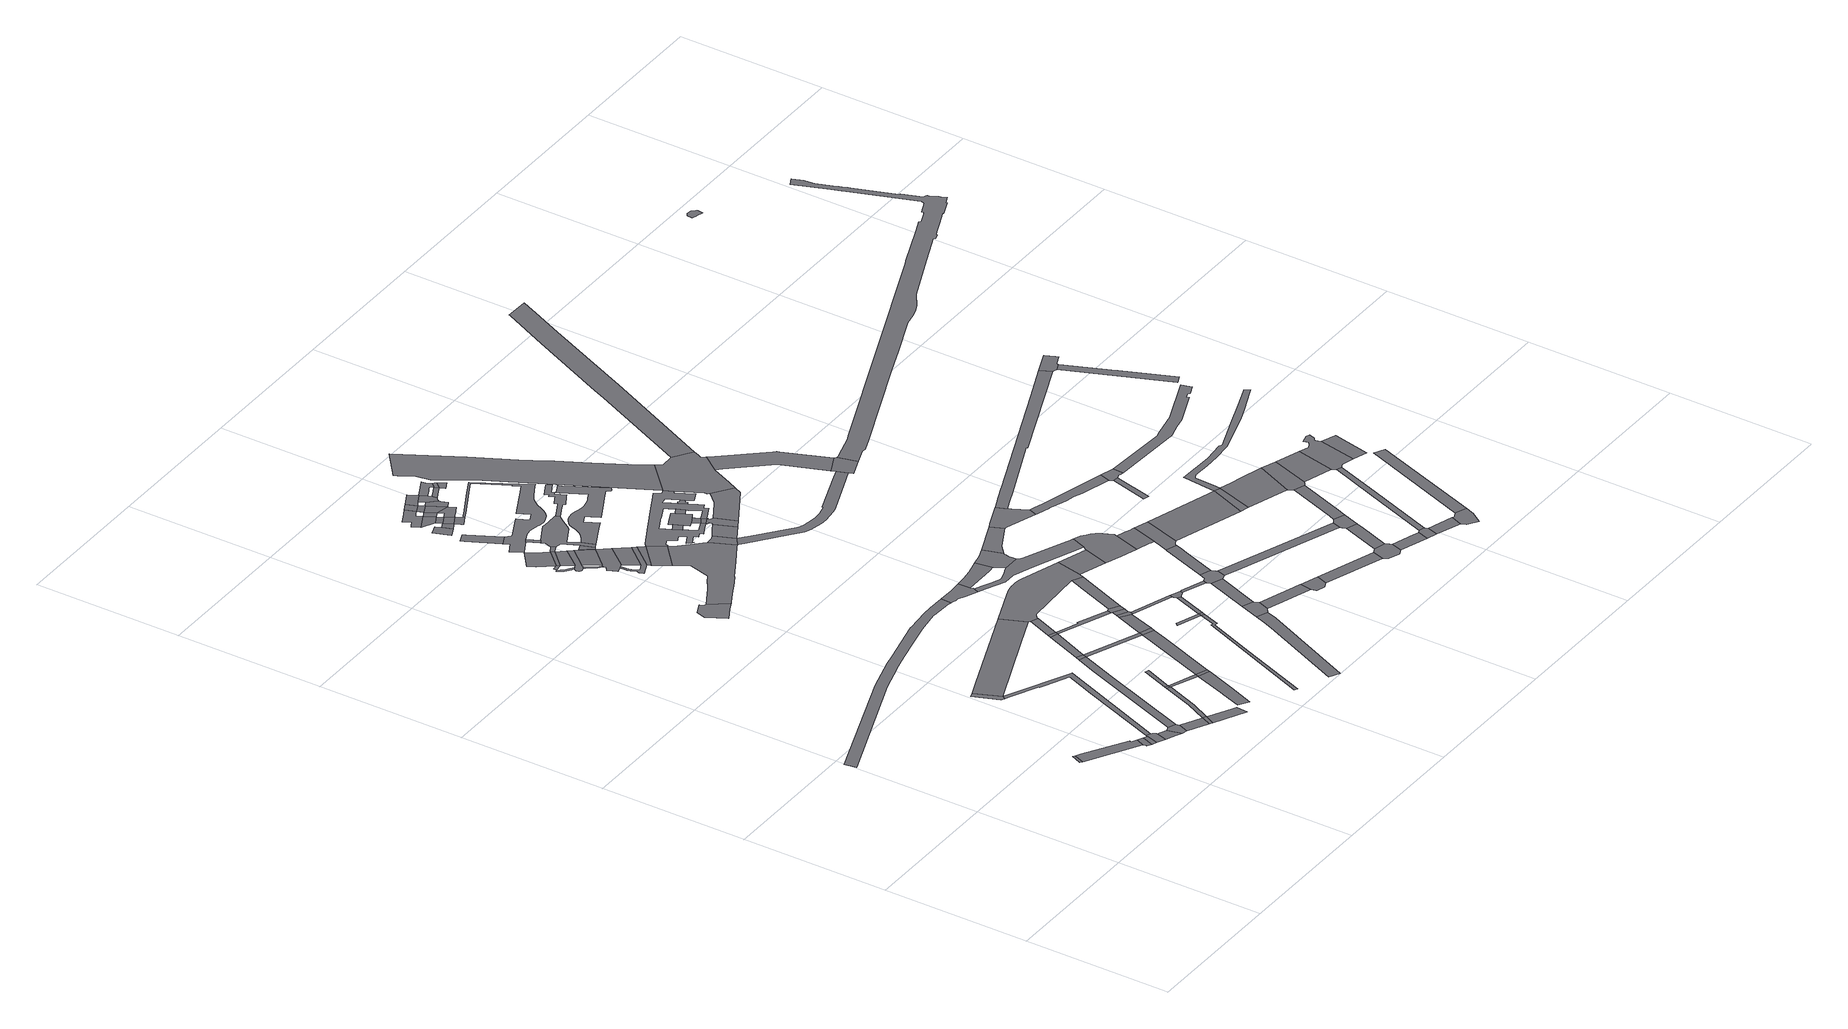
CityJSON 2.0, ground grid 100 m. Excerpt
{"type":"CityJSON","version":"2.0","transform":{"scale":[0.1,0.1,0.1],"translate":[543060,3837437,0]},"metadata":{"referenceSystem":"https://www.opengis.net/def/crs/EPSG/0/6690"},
"CityObjects":{
"road1":{"type":"Road","geometry":[{"type":"MultiSurface","lod":"1","boundaries":[[[0,1,2,3]]]}]},
"road2":{"type":"Road","attributes":{"RoadStructureAttribute.sectionType":"1"},"geometry":[{"type":"MultiSurface","lod":"1","boundaries":[[[4,5,6,7,3,2,8,9]]]}]},
"road3":{"type":"Road","geometry":[{"type":"MultiSurface","lod":"1","boundaries":[[[9,8,10,11,12,13,14]]]}]},
"road4":{"type":"Road","attributes":{"RoadStructureAttribute.sectionType":"1"},"geometry":[{"type":"MultiSurface","lod":"1","boundaries":[[[14,13,15,16,17]]]}]},
"road5":{"type":"Road","geometry":[{"type":"MultiSurface","lod":"1","boundaries":[[[18,19,17,16,20,21,22,23,24,25,26,27]]]}]},
"road6":{"type":"Road","attributes":{"RoadStructureAttribute.sectionType":"1"},"geometry":[{"type":"MultiSurface","lod":"1","boundaries":[[[23,22,28,29,30]]]}]},
"road7":{"type":"Road","geometry":[{"type":"MultiSurface","lod":"1","boundaries":[[[31,32,33,34,35,36,30,29,37]]]}]},
"road8":{"type":"Road","attributes":{"RoadStructureAttribute.sectionType":"1"},"geometry":[{"type":"MultiSurface","lod":"1","boundaries":[[[38,39,40,41,42,43,44,45,46,47,48,49,50,51,52,53,54,55,56,57,58,59,60,61,62,63,64]]]}]},
"road9":{"type":"Road","geometry":[{"type":"MultiSurface","lod":"1","boundaries":[[[65,66,67,68,69]]]}]},
"road10":{"type":"Road","attributes":{"RoadStructureAttribute.sectionType":"1"},"geometry":[{"type":"MultiSurface","lod":"1","boundaries":[[[70,31,37,71,72]]]}]},
"road11":{"type":"Road","attributes":{"RoadStructureAttribute.sectionType":"1"},"geometry":[{"type":"MultiSurface","lod":"1","boundaries":[[[73,74,75,76,69,68,77,78,79,80,81,82,83,84,18,27]]]}]},
"road12":{"type":"Road","geometry":[{"type":"MultiSurface","lod":"1","boundaries":[[[72,71,85,86]]]}]},
"road13":{"type":"Road","attributes":{"RoadStructureAttribute.sectionType":"1"},"geometry":[{"type":"MultiSurface","lod":"1","boundaries":[[[87,88,89,86,85,90,91]]]}]},
"road14":{"type":"Road","attributes":{"RoadStructureAttribute.sectionType":"1"},"geometry":[{"type":"MultiSurface","lod":"1","boundaries":[[[92,93,72,86,94,95]]]}]},
"road15":{"type":"Road","attributes":{"RoadStructureAttribute.sectionType":"1"},"geometry":[{"type":"MultiSurface","lod":"1","boundaries":[[[96,97,34,33,98,99,100,101]]]}]},
"road16":{"type":"Road","geometry":[{"type":"MultiSurface","lod":"1","boundaries":[[[102,92,95,103]]]}]},
"road17":{"type":"Road","attributes":{"RoadStructureAttribute.sectionType":"1"},"geometry":[{"type":"MultiSurface","lod":"1","boundaries":[[[104,105,106,65,69,107,108,109]]]}]},
"road18":{"type":"Road","geometry":[{"type":"MultiSurface","lod":"1","boundaries":[[[110,111,112,113,114,115,116,117,118]]]}]},
"road19":{"type":"Road","geometry":[{"type":"MultiSurface","lod":"1","boundaries":[[[119,120,121,102,103]]]}]},
"road20":{"type":"Road","attributes":{"RoadStructureAttribute.sectionType":"1"},"geometry":[{"type":"MultiSurface","lod":"1","boundaries":[[[122,123,124,125,126,127,128]]]}]},
"road21":{"type":"Road","attributes":{"RoadStructureAttribute.sectionType":"1"},"geometry":[{"type":"MultiSurface","lod":"1","boundaries":[[[103,95,122,129]]]}]},
"road22":{"type":"Road","geometry":[{"type":"MultiSurface","lod":"1","boundaries":[[[130,96,101,131]]]}]},
"road23":{"type":"Road","geometry":[{"type":"MultiSurface","lod":"1","boundaries":[[[129,122,128,132]]]}]},
"road24":{"type":"Road","geometry":[{"type":"MultiSurface","lod":"1","boundaries":[[[133,134,135,136,137,138,139,140,141,142,143,144,145,146]]]}]},
"road25":{"type":"Road","geometry":[{"type":"MultiSurface","lod":"1","boundaries":[[[147,148,138,149]]]}]},
"road26":{"type":"Road","attributes":{"RoadStructureAttribute.sectionType":"1"},"geometry":[{"type":"MultiSurface","lod":"1","boundaries":[[[150,130,131,151]]]}]},
"road27":{"type":"Road","attributes":{"RoadStructureAttribute.sectionType":"1"},"geometry":[{"type":"MultiSurface","lod":"1","boundaries":[[[152,153,154,155,147,156]]]}]},
"road28":{"type":"Road","geometry":[{"type":"MultiSurface","lod":"1","boundaries":[[[157,158,159,160,161,162,163,164,165,166]]]}]},
"road29":{"type":"Road","geometry":[{"type":"MultiSurface","lod":"1","boundaries":[[[156,147,149,167]]]}]},
"road30":{"type":"Road","attributes":{"RoadStructureAttribute.sectionType":"1"},"geometry":[{"type":"MultiSurface","lod":"1","boundaries":[[[167,149,168,169]]]}]},
"road31":{"type":"Road","geometry":[{"type":"MultiSurface","lod":"1","boundaries":[[[170,169,168,146,145,171,172,173,174,175,176,177,178,179,180,181,182,183,161,160,184,185,186,187]]]}]},
"road32":{"type":"Road","attributes":{"RoadStructureAttribute.sectionType":"1"},"geometry":[{"type":"MultiSurface","lod":"1","boundaries":[[[131,101,188,189]]]}]},
"road33":{"type":"Road","geometry":[{"type":"MultiSurface","lod":"1","boundaries":[[[190,150,151,191]]]}]},
"road34":{"type":"Road","attributes":{"RoadStructureAttribute.sectionType":"1"},"geometry":[{"type":"MultiSurface","lod":"1","boundaries":[[[187,186,192,193,194]]]}]},
"road35":{"type":"Road","attributes":{"RoadStructureAttribute.sectionType":"1"},"geometry":[{"type":"MultiSurface","lod":"1","boundaries":[[[188,195,196,197,129,132,198,199]]]}]},
"road36":{"type":"Road","geometry":[{"type":"MultiSurface","lod":"1","boundaries":[[[200,201,202,203,204,205]]]}]},
"road37":{"type":"Road","geometry":[{"type":"MultiSurface","lod":"1","boundaries":[[[194,193,166,165,206,207,208,209,210,211,212]]]}]},
"road38":{"type":"Road","geometry":[{"type":"MultiSurface","lod":"1","boundaries":[[[213,214,215,216]]]}]},
"road39":{"type":"Road","geometry":[{"type":"MultiSurface","lod":"1","boundaries":[[[217,218,219,220,221,222]]]}]},
"road40":{"type":"Road","geometry":[{"type":"MultiSurface","lod":"1","boundaries":[[[223,190,191,224]]]}]},
"road41":{"type":"Road","attributes":{"RoadStructureAttribute.sectionType":"1"},"geometry":[{"type":"MultiSurface","lod":"1","boundaries":[[[225,226,227,228,229,230,231,210,209,232,233,234,235,236,237,238,239]]]}]},
"road42":{"type":"Road","geometry":[{"type":"MultiSurface","lod":"1","boundaries":[[[240,241,242,243]]]}]},
"road43":{"type":"Road","attributes":{"RoadStructureAttribute.sectionType":"1"},"geometry":[{"type":"MultiSurface","lod":"1","boundaries":[[[212,211,244,226,225]]]}]},
"road44":{"type":"Road","attributes":{"RoadStructureAttribute.sectionType":"1"},"geometry":[{"type":"MultiSurface","lod":"1","boundaries":[[[245,246,247,248,249,250,251,252,253,118,117,254,255,256,257,258,259,260,261,262,263]]]}]},
"road45":{"type":"Road","attributes":{"RoadStructureAttribute.sectionType":"1"},"geometry":[{"type":"MultiSurface","lod":"1","boundaries":[[[264,265,266,222,221,267,268,269]]]}]},
"road46":{"type":"Road","attributes":{"RoadStructureAttribute.sectionType":"1"},"geometry":[{"type":"MultiSurface","lod":"1","boundaries":[[[270,271,272,273]]]}]},
"road47":{"type":"Road","geometry":[{"type":"MultiSurface","lod":"1","boundaries":[[[274,275,276,277]]]}]},
"road48":{"type":"Road","geometry":[{"type":"MultiSurface","lod":"1","boundaries":[[[278,279,280,281,282,283,284,274,277,285,286,287,288,289]]]}]},
"road49":{"type":"Road","geometry":[{"type":"MultiSurface","lod":"1","boundaries":[[[290,239,238,291,292]]]}]},
"road50":{"type":"Road","attributes":{"RoadStructureAttribute.sectionType":"1"},"geometry":[{"type":"MultiSurface","lod":"1","boundaries":[[[293,294,295,296,297,298,299,300,301]]]}]},
"road51":{"type":"Road","geometry":[{"type":"MultiSurface","lod":"1","boundaries":[[[302,276,275,303,264,304]]]}]},
"road52":{"type":"Road","geometry":[{"type":"MultiSurface","lod":"1","boundaries":[[[305,306,292,291,247,246]]]}]},
"road53":{"type":"Road","geometry":[{"type":"MultiSurface","lod":"1","boundaries":[[[304,264,269,307]]]}]},
"road54":{"type":"Road","attributes":{"RoadStructureAttribute.sectionType":"1"},"geometry":[{"type":"MultiSurface","lod":"1","boundaries":[[[308,309,310,311,191,151,312,313]]]}]},
"road55":{"type":"Road","geometry":[{"type":"MultiSurface","lod":"1","boundaries":[[[307,269,314,315,316,317,318]]]}]},
"road56":{"type":"Road","geometry":[{"type":"MultiSurface","lod":"1","boundaries":[[[189,188,199,319]]]}]},
"road57":{"type":"Road","geometry":[{"type":"MultiSurface","lod":"1","boundaries":[[[320,321,322,277,276,323,324,325]]]}]},
"road58":{"type":"Road","attributes":{"RoadStructureAttribute.sectionType":"1"},"geometry":[{"type":"MultiSurface","lod":"1","boundaries":[[[326,327,328,329,243,242,330,213,216,331,270,273,332,333,334,335,336,337,338,339,340]]]}]},
"road59":{"type":"Road","geometry":[{"type":"MultiSurface","lod":"1","boundaries":[[[341,278,289,342]]]}]},
"road60":{"type":"Road","geometry":[{"type":"MultiSurface","lod":"1","boundaries":[[[343,344,342,289,345,320,346]]]}]},
"road61":{"type":"Road","attributes":{"RoadStructureAttribute.sectionType":"1"},"geometry":[{"type":"MultiSurface","lod":"1","boundaries":[[[325,347,348,349,350,304,307,351,352,353,354]]]}]},
"road62":{"type":"Road","attributes":{"RoadStructureAttribute.sectionType":"1"},"geometry":[{"type":"MultiSurface","lod":"1","boundaries":[[[355,189,319,356]]]}]},
"road63":{"type":"Road","geometry":[{"type":"MultiSurface","lod":"1","boundaries":[[[357,358,359,64,63,360,361,362,363,364,365,366,367,368,369,370]]]}]},
"road64":{"type":"Road","geometry":[{"type":"MultiSurface","lod":"1","boundaries":[[[346,320,325,354]]]}]},
"road65":{"type":"Road","attributes":{"RoadStructureAttribute.sectionType":"1"},"geometry":[{"type":"MultiSurface","lod":"1","boundaries":[[[371,372,373,374,375,376,377]]]}]},
"road66":{"type":"Road","attributes":{"RoadStructureAttribute.sectionType":"1"},"geometry":[{"type":"MultiSurface","lod":"1","boundaries":[[[378,346,354,379,380,381]]]}]},
"road67":{"type":"Road","geometry":[{"type":"MultiSurface","lod":"1","boundaries":[[[382,383,341,342,384,385,386,387]]]}]},
"road68":{"type":"Road","geometry":[{"type":"MultiSurface","lod":"1","boundaries":[[[388,355,356,389,390,391,392]]]}]},
"road69":{"type":"Road","geometry":[{"type":"MultiSurface","lod":"1","boundaries":[[[387,386,393,378,381,394,395,396,397,398]]]}]},
"road70":{"type":"Road","attributes":{"RoadStructureAttribute.sectionType":"1"},"geometry":[{"type":"MultiSurface","lod":"1","boundaries":[[[399,400,388,392,401]]]}]},
"road71":{"type":"Road","attributes":{"RoadStructureAttribute.sectionType":"1"},"geometry":[{"type":"MultiSurface","lod":"1","boundaries":[[[402,403,404,405,406,407,408,409,410,411,412,413,414,415,416,417,418,419,420,421,422,423,424,425,426,427,428,429,318,317,430,431,432,433,434,435,436,437,438,439,440,441,442,443,444,445,446,447,448,449,450,205,204,451,452,453,241,240]]]}]},
"road72":{"type":"Road","geometry":[{"type":"MultiSurface","lod":"1","boundaries":[[[454,455,456,313,312,457,399,401,458]]]}]},
"road73":{"type":"Road","geometry":[{"type":"MultiSurface","lod":"1","boundaries":[[[459,460,461,462,293,463]]]}]},
"road74":{"type":"Road","geometry":[{"type":"MultiSurface","lod":"1","boundaries":[[[464,465,466,467,468,469,470,471,472,104,109,223,224,473,474,475,476,477,478,479]]]}]},
"road75":{"type":"Road","geometry":[{"type":"MultiSurface","lod":"1","boundaries":[[[480,481,263,262,482]]]}]},
"road76":{"type":"Road","attributes":{"RoadStructureAttribute.sectionType":"1"},"geometry":[{"type":"MultiSurface","lod":"1","boundaries":[[[483,484,485,397,396,486,487]]]}]},
"road77":{"type":"Road","geometry":[{"type":"MultiSurface","lod":"1","boundaries":[[[488,489,490,491,492,493,387,398,494,495,496,497,498,499,500,501]]]}]},
"road78":{"type":"Road","geometry":[{"type":"MultiSurface","lod":"1","boundaries":[[[463,293,301,502]]]}]},
"road79":{"type":"Road","attributes":{"RoadStructureAttribute.sectionType":"1"},"geometry":[{"type":"MultiSurface","lod":"1","boundaries":[[[390,389,503,504]]]}]},
"road80":{"type":"Road","geometry":[{"type":"MultiSurface","lod":"1","boundaries":[[[505,506,507,508,509,510]]]}]},
"road81":{"type":"Road","attributes":{"RoadStructureAttribute.sectionType":"1"},"geometry":[{"type":"MultiSurface","lod":"1","boundaries":[[[511,512,513,357,370,514,515]]]}]},
"road82":{"type":"Road","attributes":{"RoadStructureAttribute.sectionType":"1"},"geometry":[{"type":"MultiSurface","lod":"1","boundaries":[[[516,517,518,519,520,521,522,523,524,525,526,527,528,529,530,531,532,533,534,535,536,537,538,539,540,541,542,543,544,545,546,547,548,549,550,551,552,553,554,555,556,557,558,559,560,333,332]]]}]},
"road83":{"type":"Road","attributes":{"RoadStructureAttribute.sectionType":"1"},"geometry":[{"type":"MultiSurface","lod":"1","boundaries":[[[475,561,454,458,562,476]]]}]},
"road84":{"type":"Road","geometry":[{"type":"MultiSurface","lod":"1","boundaries":[[[563,564,501,500,565,566,483,487,567]]]}]},
"road85":{"type":"Road","attributes":{"RoadStructureAttribute.sectionType":"1"},"geometry":[{"type":"MultiSurface","lod":"1","boundaries":[[[568,569,570,480,482,571]]]}]},
"road86":{"type":"Road","attributes":{"RoadStructureAttribute.sectionType":"1"},"geometry":[{"type":"MultiSurface","lod":"1","boundaries":[[[572,573,567,487]]]}]},
"road87":{"type":"Road","attributes":{"RoadStructureAttribute.sectionType":"1"},"geometry":[{"type":"MultiSurface","lod":"1","boundaries":[[[574,463,502,575]]]}]},
"road88":{"type":"Road","geometry":[{"type":"MultiSurface","lod":"1","boundaries":[[[576,577,578,579,580,581,582,583,305,246,584,585,586,587,588,589,590,591,592,593,594,595,596,597,598,599,600,601,602,603,604,605,606,607,508,507,608,609,610,611,612,613,614,615,616,617,618,619,620,621,622,623,624,625,626,627,628,629,630,631,632,633,634,635,636,637,638,639,640,641,642,643]]]}]},
"road89":{"type":"Road","geometry":[{"type":"MultiSurface","lod":"1","boundaries":[[[644,645,646,647,648,649,650,651,652,653,654,655,656,657,658,659,660,661,662,663,664,340,339]]]}]},
"road90":{"type":"Road","geometry":[{"type":"MultiSurface","lod":"1","boundaries":[[[665,666,667,668,505,510,669,670,671,672,673,674,675,676]]]}]},
"road91":{"type":"Road","geometry":[{"type":"MultiSurface","lod":"1","boundaries":[[[677,672,671,678,603,620]]]}]},
"road92":{"type":"Road","geometry":[{"type":"MultiSurface","lod":"1","boundaries":[[[620,603,602,621]]]}]},
"road93":{"type":"Road","geometry":[{"type":"MultiSurface","lod":"1","boundaries":[[[679,680,681,682,683,684,685,621,602,686,687,688,689,690,691,569,568,571,692,693]]]}]},
"road94":{"type":"Road","geometry":[{"type":"MultiSurface","lod":"1","boundaries":[[[694,371,377,695,696,697]]]}]},
"road95":{"type":"Road","geometry":[{"type":"MultiSurface","lod":"1","boundaries":[[[504,503,698,699,574,575,700,701,702,703]]]}]},
"road96":{"type":"Road","geometry":[{"type":"MultiSurface","lod":"1","boundaries":[[[614,676,675,615]]]}]},
"road97":{"type":"Road","attributes":{"RoadStructureAttribute.sectionType":"1"},"geometry":[{"type":"MultiSurface","lod":"1","boundaries":[[[704,705,706,707,708,709,710,711,712,713,368,367,714,715,716,717,718,719,720,721,722,723,724,725,726,727,728,729]]]}]},
"road98":{"type":"Road","geometry":[{"type":"MultiSurface","lod":"1","boundaries":[[[730,731,511,515,732,733,729,728,734,735,736,737,738,739]]]}]},
"road99":{"type":"Road","attributes":{"RoadStructureAttribute.sectionType":"1"},"geometry":[{"type":"MultiSurface","lod":"1","boundaries":[[[740,741,703,702,742,743]]]}]},
"road100":{"type":"Road","attributes":{"RoadStructureAttribute.sectionType":"1"},"geometry":[{"type":"MultiSurface","lod":"1","boundaries":[[[744,694,697,745]]]}]},
"road101":{"type":"Road","geometry":[{"type":"MultiSurface","lod":"1","boundaries":[[[746,747,628,627,748,749,637,636]]]}]},
"road102":{"type":"Road","attributes":{"RoadStructureAttribute.sectionType":"1"},"geometry":[{"type":"MultiSurface","lod":"1","boundaries":[[[750,751,752,753,696,695,754,755,756,757,758,759]]]}]},
"road103":{"type":"Road","attributes":{"RoadStructureAttribute.sectionType":"1"},"geometry":[{"type":"MultiSurface","lod":"1","boundaries":[[[479,478,760,761]]]}]},
"road104":{"type":"Road","attributes":{"RoadStructureAttribute.sectionType":"1"},"geometry":[{"type":"MultiSurface","lod":"1","boundaries":[[[762,763,764,693,692,765,766]]]}]},
"road105":{"type":"Road","attributes":{"RoadStructureAttribute.sectionType":"1"},"geometry":[{"type":"MultiSurface","lod":"1","boundaries":[[[767,768,769,770,771,772,773,774,775,776,777,778,779,780,781,782,643,783]]]}]},
"road106":{"type":"Road","attributes":{"RoadStructureAttribute.sectionType":"1"},"geometry":[{"type":"MultiSurface","lod":"1","boundaries":[[[784,785,786,787,788,789,790,791,792,793,794,795,482,262,796,797,798,799,800,801,802,803,804,805,806,807,808,809,810,811,812]]]}]},
"road107":{"type":"Road","geometry":[{"type":"MultiSurface","lod":"1","boundaries":[[[813,814,815,816,743,742,817,744,745,818,819,820,821,822,823,824,825]]]}]},
"road108":{"type":"Road","attributes":{"RoadStructureAttribute.sectionType":"1"},"geometry":[{"type":"MultiSurface","lod":"1","boundaries":[[[826,730,739,827,828]]]}]},
"road109":{"type":"Road","geometry":[{"type":"MultiSurface","lod":"1","boundaries":[[[759,758,829,830,831,832,833,834]]]}]},
"road110":{"type":"Road","geometry":[{"type":"MultiSurface","lod":"1","boundaries":[[[835,836,837,838,839,840,841,842,722,721,761,760,843,844,845]]]}]},
"road111":{"type":"Road","attributes":{"RoadStructureAttribute.sectionType":"1"},"geometry":[{"type":"MultiSurface","lod":"1","boundaries":[[[846,847,813,825,848,849,850]]]}]},
"road112":{"type":"Road","geometry":[{"type":"MultiSurface","lod":"1","boundaries":[[[851,783,643,642,852,853,762,766,854,855,856,857,858,859,860,861]]]}]},
"road113":{"type":"Road","attributes":{"RoadStructureAttribute.sectionType":"1"},"geometry":[{"type":"MultiSurface","lod":"1","boundaries":[[[862,863,864,845,844,865,866,867,868,869]]]}]},
"road114":{"type":"Road","geometry":[{"type":"MultiSurface","lod":"1","boundaries":[[[870,871,826,828,872,873,874,875,876]]]}]},
"road115":{"type":"Road","attributes":{"RoadStructureAttribute.sectionType":"1"},"geometry":[{"type":"MultiSurface","lod":"1","boundaries":[[[834,833,877,878]]]}]},
"road116":{"type":"Road","geometry":[{"type":"MultiSurface","lod":"1","boundaries":[[[869,868,879,880,881,846,850,882,883,884,885]]]}]},
"road117":{"type":"Road","attributes":{"RoadStructureAttribute.sectionType":"1"},"geometry":[{"type":"MultiSurface","lod":"1","boundaries":[[[886,821,820,887,888,889]]]}]},
"road118":{"type":"Road","attributes":{"RoadStructureAttribute.sectionType":"1"},"geometry":[{"type":"MultiSurface","lod":"1","boundaries":[[[890,891,892,893,857,856,894,895,896,897]]]}]},
"road119":{"type":"Road","geometry":[{"type":"MultiSurface","lod":"1","boundaries":[[[898,899,900,897,896,812,811,901,902,903]]]}]},
"road120":{"type":"Road","geometry":[{"type":"MultiSurface","lod":"1","boundaries":[[[904,878,877,905,906,907,908,909,910,911]]]}]},
"road121":{"type":"Road","attributes":{"RoadStructureAttribute.sectionType":"1"},"geometry":[{"type":"MultiSurface","lod":"1","boundaries":[[[912,913,914,885,884,915,916]]]}]},
"road122":{"type":"Road","attributes":{"RoadStructureAttribute.sectionType":"1"},"geometry":[{"type":"MultiSurface","lod":"1","boundaries":[[[917,918,919,920,874,873,921,922,923,924,925,926,927,928,929,930]]]}]},
"road123":{"type":"Road","attributes":{"RoadStructureAttribute.sectionType":"1"},"geometry":[{"type":"MultiSurface","lod":"1","boundaries":[[[931,932,904,911,933,934]]]}]},
"road124":{"type":"Road","attributes":{"RoadStructureAttribute.sectionType":"1"},"geometry":[{"type":"MultiSurface","lod":"1","boundaries":[[[935,936,909,908,937,938]]]}]},
"road125":{"type":"Road","attributes":{"RoadStructureAttribute.sectionType":"1"},"geometry":[{"type":"MultiSurface","lod":"1","boundaries":[[[939,940,941,942]]]}]},
"road126":{"type":"Road","geometry":[{"type":"MultiSurface","lod":"1","boundaries":[[[943,944,889,888,945,931,934,946]]]}]},
"road127":{"type":"Road","geometry":[{"type":"MultiSurface","lod":"1","boundaries":[[[947,938,937,948,949,950]]]}]},
"road128":{"type":"Road","geometry":[{"type":"MultiSurface","lod":"1","boundaries":[[[951,952,916,915]]]}]},
"road129":{"type":"Road","geometry":[{"type":"MultiSurface","lod":"1","boundaries":[[[930,929,939,942,953,954,955,956]]]}]},
"road130":{"type":"Road","attributes":{"RoadStructureAttribute.sectionType":"1"},"geometry":[{"type":"MultiSurface","lod":"1","boundaries":[[[949,948,957,958,959]]]}]},
"road131":{"type":"Road","attributes":{"RoadStructureAttribute.sectionType":"1"},"geometry":[{"type":"MultiSurface","lod":"1","boundaries":[[[960,961,943,946,962,963]]]}]},
"road132":{"type":"Road","attributes":{"RoadStructureAttribute.sectionType":"1"},"geometry":[{"type":"MultiSurface","lod":"1","boundaries":[[[964,965,966,967,968,969,970,861,860,971,972,973,974]]]}]},
"road133":{"type":"Road","attributes":{"RoadStructureAttribute.sectionType":"1"},"geometry":[{"type":"MultiSurface","lod":"1","boundaries":[[[975,976,977,978,979,952,951]]]}]},
"road134":{"type":"Road","geometry":[{"type":"MultiSurface","lod":"1","boundaries":[[[980,981,982,959,958,983,984,985,986,987]]]}]},
"road135":{"type":"Road","attributes":{"RoadStructureAttribute.sectionType":"1"},"geometry":[{"type":"MultiSurface","lod":"1","boundaries":[[[988,989,947,950,990,991,992]]]}]},
"road136":{"type":"Road","attributes":{"RoadStructureAttribute.sectionType":"1"},"geometry":[{"type":"MultiSurface","lod":"1","boundaries":[[[993,994,995,996,997,998,999,870,876,1000,1001,1002,1003,1004,1005]]]}]},
"road137":{"type":"Road","geometry":[{"type":"MultiSurface","lod":"1","boundaries":[[[976,975,1006,960,963,1007,1008,1009]]]}]},
"road138":{"type":"Road","attributes":{"RoadStructureAttribute.sectionType":"1"},"geometry":[{"type":"MultiSurface","lod":"1","boundaries":[[[1009,1008,1010,1011]]]}]},
"road139":{"type":"Road","attributes":{"RoadStructureAttribute.sectionType":"1"},"geometry":[{"type":"MultiSurface","lod":"1","boundaries":[[[1012,980,987,1013]]]}]},
"road140":{"type":"Road","attributes":{"RoadStructureAttribute.sectionType":"1"},"geometry":[{"type":"MultiSurface","lod":"1","boundaries":[[[1014,1015,1016,1017,1018,956,955,1019,1020,1021,1022,1023,1024,1025,1026,1027,1028]]]}]},
"road141":{"type":"Road","attributes":{"RoadStructureAttribute.sectionType":"1"},"geometry":[{"type":"MultiSurface","lod":"1","boundaries":[[[1029,1030,1031,1032,1033,1034,1035,1036,1037,1038,1039,1040,1041,1042,1043,916,979,1044,1045,1046,1047,1048,1049,1050,1051,1052,1053,1054,1055,1056,1057,1058]]]}]},
"road142":{"type":"Road","geometry":[{"type":"MultiSurface","lod":"1","boundaries":[[[1059,1060,1061,1062,1063,1064,1065,1011,1010,988,992,1066,1067,1068,1069,1070,1071,1072,1073,1074,1075,1076]]]}]},
"road143":{"type":"Road","attributes":{"RoadStructureAttribute.sectionType":"1"},"geometry":[{"type":"MultiSurface","lod":"1","boundaries":[[[1069,1068,1077,1078]]]}]},
"road144":{"type":"Road","geometry":[{"type":"MultiSurface","lod":"1","boundaries":[[[1079,993,1005,1080,1081,1082,1083,1084,1085,1086,1087]]]}]},
"road145":{"type":"Road","attributes":{"RoadStructureAttribute.sectionType":"1"},"geometry":[{"type":"MultiSurface","lod":"1","boundaries":[[[1088,1089,1083,1082,1090,1091]]]}]},
"road146":{"type":"Road","attributes":{"RoadStructureAttribute.sectionType":"1"},"geometry":[{"type":"MultiSurface","lod":"1","boundaries":[[[1092,1093,1094,1095,1096,1097,1098,1099,1100,1101,1102,1103,1104,1105,1106,1107,1108,1109,1110,1111,1112,1113,1114,1115,1116,1117,1118,1119,1120,1121,1122,1123,1124,1125,1126,1127,1128,1129,1130,1131,1132,1133,1134,1135,1136,1137,1138,1139,1140,1141,1142,1143,1144,1145,1146,1147,1148,1149,1150,1151,1152,1153,1154,1155,1156,1157,1158,903,902]]]}]},
"road147":{"type":"Road","geometry":[{"type":"MultiSurface","lod":"1","boundaries":[[[1159,1160,1161,1162,1163,1164,1165,1166,1167,1168]]]}]}
},
"vertices":[
[809,850,0],[779,778,0],[795,769,0],[824,841,0],
[1132,646,0],[1136,659,0],[859,822,0],[840,831,0],[1140,569,0],[1170,626,0],
[1142,563,0],[1146,548,0],[1144,544,0],[1175,527,0],[1205,607,0],
[1177,526,0],[1207,513,0],[1231,593,0],
[1236,607,0],[1232,597,0],[1256,492,0],[1257,492,0],[1267,487,0],[1289,561,0],[1286,567,0],[1275,586,0],[1267,590,0],[1263,592,0],
[1333,457,0],[1371,439,0],[1349,533,0],
[1437,498,0],[1430,522,0],[1431,524,0],[1380,545,0],[1377,544,0],[1352,534,0],[1408,431,0],
[1681,2424,0],[1616,2422,0],[1453,2407,0],[1444,2406,0],[1119,2331,0],[1046,2313,0],[808,2246,0],[0,1939,0],[17,1860,0],[833,2177,0],[966,2217,0],[1022,2233,0],[1021,2235,0],[1026,2236,0],[1027,2234,0],[1111,2257,0],[1187,2275,0],[1279,2296,0],[1463,2338,0],[1496,2344,0],[1620,2361,0],[1655,2362,0],[1682,2362,0],[1729,2358,0],[1771,2354,0],[1798,2351,0],[1800,2422,0],
[1052,1719,0],[1019,1705,0],[1088,1534,0],[1110,1524,0],[1122,1548,0],
[1440,497,0],[1544,362,0],[1578,427,0],
[1555,1334,0],[1558,1340,0],[1553,1342,0],[1171,1524,0],[1141,1509,0],[1160,1500,0],[1326,1420,0],[1326,1417,0],[1363,1399,0],[1513,1327,0],[1471,1218,0],[1437,1129,0],
[1567,350,0],[1601,417,0],
[1695,362,0],[1696,367,0],[1607,413,0],[1776,242,0],[1780,318,0],
[1726,781,0],[1647,572,0],[1667,547,0],[1750,768,0],
[1698,1382,0],[1645,1253,0],[1649,1112,0],[1744,1357,0],[1745,1358,0],[1746,1362,0],
[1732,796,0],[1753,785,0],
[1804,2023,0],[1516,1907,0],[1157,1761,0],[1656,1766,0],[1761,1809,0],[1873,1854,0],
[973,3563,0],[961,3590,0],[887,3557,0],[887,3552,0],[867,3491,0],[936,3365,0],[1027,3416,0],[1078,3440,0],[989,3557,0],
[1826,973,0],[1814,978,0],[1803,983,0],
[1937,693,0],[1863,487,0],[1854,463,0],[1806,330,0],[1873,288,0],[1938,459,0],[2015,664,0],
[1945,716,0],
[1709,1409,0],[1756,1390,0],
[2023,686,0],
[874,4444,0],[863,4451,0],[840,4470,0],[828,4482,0],[823,4488,0],[817,4503,0],[803,4497,0],[810,4481,0],[817,4472,0],[830,4459,0],[854,4439,0],[867,4431,0],[883,4422,0],[898,4431,0],
[849,4528,0],[814,4523,0],[862,4510,0],
[1807,1652,0],[1861,1638,0],
[902,4706,0],[868,4766,0],[751,4674,0],[778,4624,0],[957,4640,0],
[976,4320,0],[959,4341,0],[935,4379,0],[930,4390,0],[919,4383,0],[924,4373,0],[950,4334,0],[968,4312,0],[996,4290,0],[1000,4302,0],
[973,4620,0],
[915,4437,0],[1020,4565,0],
[1028,4555,0],[879,4418,0],[876,4413,0],[873,4407,0],[873,4401,0],[873,4396,0],[875,4391,0],[878,4385,0],[882,4381,0],[888,4377,0],[895,4375,0],[904,4375,0],[911,4377,0],[916,4379,0],[930,4395,0],[932,4402,0],[939,4406,0],[1046,4533,0],
[2126,1210,0],[2136,1236,0],
[1819,1679,0],[1869,1658,0],
[973,4359,0],[1008,4306,0],[1126,4434,0],
[2124,1207,0],[2124,1205,0],[1947,723,0],[2173,1085,0],[2207,1182,0],
[837,5160,0],[826,5180,0],[764,5152,0],[775,5129,0],[875,4925,0],[944,4958,0],
[1004,4276,0],[974,4251,0],[1003,4189,0],[1041,4203,0],[1056,4209,0],[1069,4213,0],[1189,4356,0],
[1002,4667,0],[960,4642,0],[976,4623,0],[1022,4644,0],
[813,5348,0],[807,5359,0],[745,5339,0],[785,5226,0],[848,5258,0],[825,5322,0],
[1889,1846,0],[1938,1825,0],
[1263,4264,0],[1134,4111,0],[1089,4090,0],[1081,4093,0],[1062,4135,0],[1057,4154,0],[1056,4169,0],[1041,4168,0],[1043,4151,0],[1048,4130,0],[1063,4096,0],[1057,4076,0],[1070,4049,0],[1150,4085,0],[1283,4240,0],
[990,4834,0],[968,4821,0],[1008,4740,0],[1031,4757,0],
[1120,4134,0],
[1421,4041,0],[1388,4091,0],[1230,3952,0],[1287,3857,0],[1250,3718,0],[1190,3683,0],[1166,3661,0],[1133,3641,0],[1039,3586,0],[1089,3445,0],[1170,3491,0],[1276,3545,0],[1330,3577,0],[1328,3581,0],[1466,3661,0],[1531,3698,0],[1601,3739,0],[1625,3753,0],[1550,3913,0],
[867,5343,0],[850,5334,0],[848,5333,0],[884,5277,0],[889,5280,0],[896,5283,0],
[1115,4530,0],[1067,4510,0],[1128,4435,0],[1146,4444,0],
[759,5426,0],[845,5382,0],[902,5410,0],[866,5480,0],
[861,5611,0],[820,5590,0],[771,5565,0],[750,5554,0],[778,5504,0],[739,5481,0],[731,5476,0],[851,5506,0],[843,5520,0],[850,5524,0],[862,5530,0],[885,5543,0],
[1314,4200,0],[1165,4061,0],[1315,4199,0],
[2492,1032,0],[2456,925,0],[2438,929,0],[2122,136,0],[2144,126,0],[2322,586,0],[2451,912,0],[2471,907,0],[2514,1024,0],
[912,5391,0],[856,5362,0],[922,5373,0],
[1317,4201,0],[1328,4183,0],
[963,5321,0],
[2027,1608,0],[2024,1601,0],[1989,1615,0],[1987,1610,0],[2221,1495,0],[2229,1525,0],
[915,5245,0],[922,5231,0],[924,5232,0],[989,5267,0],[986,5276,0],
[2216,1208,0],
[903,5500,0],[885,5490,0],[867,5481,0],[922,5421,0],[940,5430,0],[942,5431,0],
[1289,4824,0],[1224,4825,0],[1167,4825,0],[1160,4826,0],[1019,4719,0],[1064,4635,0],[1173,4458,0],[1143,4543,0],[1102,4620,0],[1226,4684,0],[1242,4706,0],[1275,4755,0],[1303,4794,0],[1307,4797,0],[1298,4824,0],
[915,5640,0],[943,5571,0],
[965,5533,0],[954,5552,0],[894,5521,0],[966,5531,0],
[949,5418,0],[964,5391,0],[947,5384,0],[944,5382,0],[978,5329,0],[988,5334,0],[1055,5369,0],[1029,5414,0],
[2209,1430,0],[2277,1384,0],
[1989,2427,0],[1904,2421,0],[1832,2422,0],[1811,2348,0],[1827,2342,0],[1829,2342,0],[1835,2340,0],[1854,2340,0],[1893,2321,0],[1902,2316,0],[1979,2282,0],[1995,2317,0],[1995,2325,0],[1995,2343,0],
[2659,750,0],[2632,677,0],[2606,614,0],[2350,40,0],[2422,3,0],[2709,648,0],[2735,722,0],
[1000,5551,0],[1074,5437,0],[1056,5482,0],[1053,5492,0],
[1004,5686,0],[968,5667,0],[958,5580,0],[971,5587,0],[977,5591,0],[1040,5627,0],
[2219,1455,0],[2282,1383,0],[2293,1402,0],[2291,1410,0],[2289,1417,0],
[993,5565,0],[1056,5499,0],[1061,5509,0],[1076,5517,0],[1075,5552,0],[1063,5577,0],
[2232,1490,0],[2230,1484,0],[2302,1451,0],
[1027,4854,0],[1050,4862,0],[1077,4865,0],[1107,4863,0],[1137,4858,0],[1149,4854,0],[1160,4851,0],[1180,4846,0],[1202,4846,0],[1207,4847,0],[1232,4854,0],[1262,4867,0],[1263,4867,0],[1282,4884,0],[1304,4912,0],[1315,4935,0],[1319,4945,0],[1336,4980,0],[1356,5007,0],[1380,5033,0],[1405,5050,0],[1409,5053,0],[1497,5101,0],[1517,5106,0],[1319,5453,0],[1217,5399,0],[1020,5295,0],[1004,5286,0],[1009,5277,0],[1027,5286,0],[1223,5390,0],[1316,5439,0],[1434,5218,0],[1429,5216,0],[1454,5171,0],[1369,5126,0],[1222,5049,0],[1193,5034,0],[1234,4956,0],[1214,4946,0],[1182,4928,0],[1141,5005,0],[1105,4987,0],[1075,4972,0],[1002,4934,0],[992,4929,0],[979,4926,0],[969,4931,0],[961,4939,0],[895,4885,0],[826,4847,0],[872,4768,0],
[2249,1531,0],[2248,1531,0],[2236,1527,0],[2231,1491,0],[2318,1492,0],
[2337,1111,0],[2330,1102,0],[2324,1093,0],[2327,1092,0],[2500,1055,0],
[2273,2128,0],[2247,2137,0],[2224,2142,0],[2187,2147,0],[2159,2148,0],[2144,2146,0],[2121,2144,0],[2088,2136,0],[2049,2122,0],[1944,1841,0],[1970,1861,0],[2388,1881,0],[2454,1844,0],[2462,1865,0],[2466,1876,0],[2505,2053,0],
[1626,3931,0],[1601,3917,0],[1681,3793,0],
[1158,5597,0],[1120,5576,0],[1082,5556,0],[1135,5548,0],[1173,5568,0],
[1176,5652,0],[1170,5691,0],[1156,5684,0],[1150,5681,0],[1110,5661,0],[1109,5661,0],[1066,5579,0],[1113,5602,0],[1121,5607,0],[1122,5607,0],[1152,5623,0],[1163,5605,0],[1165,5601,0],[1192,5630,0],
[2523,1046,0],
[2563,1284,0],[2568,1306,0],
[1599,4190,0],[1575,4177,0],[1556,4167,0],[1585,4112,0],[1607,4125,0],[1627,4135,0],
[2232,2465,0],[2134,2443,0],[2056,2431,0],[2209,2345,0],[2249,2351,0],
[1343,4545,0],[1379,4563,0],[1332,4650,0],[1347,4658,0],[1381,4676,0],[1384,4678,0],[1403,4641,0],[1430,4588,0],[1434,4591,0],[1548,4650,0],[1613,4685,0],[1686,4723,0],[1703,4693,0],[1709,4696,0],[1729,4710,0],[1664,4835,0],[1660,4833,0],[1586,4970,0],[1576,4992,0],[1509,4959,0],[1519,4939,0],[1595,4785,0],[1566,4770,0],[1546,4759,0],[1513,4747,0],[1481,4741,0],[1474,4741,0],[1446,4741,0],[1418,4746,0],[1396,4753,0],[1368,4755,0],[1341,4752,0],[1335,4751,0],[1313,4745,0],[1292,4732,0],[1291,4732,0],[1276,4717,0],[1261,4699,0],[1254,4687,0],[1251,4681,0],[1244,4659,0],[1237,4636,0],[1222,4609,0],[1202,4584,0],[1173,4561,0],
[2346,1773,0],[2427,1774,0],
[1207,5610,0],[1201,5618,0],[1165,5600,0],[1164,5600,0],[1209,5607,0],
[1788,3856,0],[1732,3994,0],[1678,3962,0],[1787,3855,0],
[1191,5533,0],[1244,5559,0],
[2573,1256,0],[2595,1243,0],
[1844,4425,0],[1816,4470,0],[1750,4435,0],[1732,4425,0],[1584,4348,0],[1577,4344,0],[1496,4302,0],[1336,4217,0],[1397,4096,0],[1400,4111,0],[1436,4129,0],[1439,4131,0],[1441,4128,0],[1470,4074,0],[1510,4094,0],[1535,4047,0],[1473,4014,0],[1499,3988,0],[1508,3979,0],[1508,3993,0],[1520,4000,0],[1560,4020,0],[1573,3992,0],[1603,4008,0],[1616,3985,0],[1655,4005,0],[1713,4034,0],[1700,4061,0],[1649,4037,0],[1628,4028,0],[1615,4053,0],[1600,4081,0],[1521,4239,0],[1532,4245,0],[1619,4288,0],[1621,4289,0],[1712,4334,0],[1728,4305,0],[1748,4267,0],[1771,4212,0],[1778,4198,0],[1798,4159,0],[1817,4122,0],[1775,4102,0],[1747,4089,0],[1765,4059,0],[1781,4067,0],[1862,4108,0],[1849,4135,0],[1877,4150,0],[1859,4185,0],[1833,4237,0],[1805,4292,0],[1799,4304,0],[1786,4329,0],[1764,4372,0],[1774,4374,0],[1783,4376,0],[1804,4382,0],[1823,4344,0],[1845,4300,0],[1858,4270,0],[1883,4225,0],[1948,4256,0],[1888,4370,0],[1887,4373,0],[1902,4380,0],[1871,4440,0],
[1392,4841,0],[1425,4858,0],[1435,4843,0],[1504,4882,0],[1522,4892,0],[1489,4959,0],[1504,4966,0],[1496,4984,0],[1526,5002,0],[1565,5022,0],[1546,5054,0],[1483,5021,0],[1456,5008,0],[1468,4981,0],[1452,4974,0],[1451,4973,0],[1466,4936,0],[1454,4931,0],[1404,4903,0],[1412,4883,0],[1373,4863,0],
[1693,4268,0],[1654,4249,0],[1635,4239,0],[1588,4215,0],[1641,4106,0],[1645,4098,0],[1675,4111,0],[1724,4136,0],[1752,4152,0],[1745,4167,0],[1734,4191,0],[1706,4244,0],
[1731,4123,0],[1683,4094,0],
[1787,4029,0],[1783,4029,0],[1773,4032,0],[1765,4039,0],[1763,4044,0],[1763,4049,0],[1768,4052,0],[1718,4024,0],[1725,4024,0],[1733,4024,0],[1735,4019,0],[1738,4011,0],[1738,4004,0],[1844,3888,0],[1788,4027,0],
[2708,883,0],[2767,744,0],[2796,820,0],[2783,856,0],
[2566,1275,0],[2569,1266,0],[2604,1247,0],[2626,1256,0],[2636,1260,0],[2641,1280,0],
[2270,2275,0],[2235,2259,0],[2195,2247,0],[2173,2241,0],[2169,2243,0],[2158,2246,0],[2148,2251,0],[2122,2262,0],[2115,2265,0],[2047,2295,0],[2031,2259,0],[2107,2225,0],[2153,2205,0],[2161,2201,0],[2243,2202,0],[2392,2145,0],[2705,2025,0],[2725,2017,0],[2764,2115,0],[2744,2123,0],[2721,2132,0],[2435,2254,0],[2420,2261,0],[2413,2269,0],[2405,2281,0],[2288,2282,0],
[2370,2508,0],[2305,2481,0],[2254,2345,0],[2262,2335,0],[2400,2294,0],[2397,2314,0],[2397,2336,0],[2402,2356,0],[2407,2376,0],[2409,2376,0],
[2653,1280,0],[2651,1276,0],[2802,1198,0],[2809,1222,0],
[2813,1170,0],[2887,1139,0],
[1828,4290,0],[1820,4300,0],[1846,4245,0],[1838,4260,0],
[3090,720,0],[3008,748,0],[2928,775,0],[2800,819,0],[2769,743,0],[2909,697,0],[3008,665,0],[3064,645,0],[3078,640,0],[3091,720,0],
[2652,1814,0],[2709,1987,0],
[1998,4187,0],[1933,4114,0],[1915,4102,0],[2108,4044,0],[2132,4096,0],
[2026,4704,0],[1891,4957,0],[1787,5154,0],[1762,5190,0],[1720,5266,0],[1705,5293,0],[1704,5292,0],[1538,5609,0],[1315,6014,0],[1135,5866,0],[1148,5843,0],[1199,5748,0],[1217,5654,0],[1357,5440,0],[1452,5258,0],[1535,5101,0],[2073,4631,0],
[2544,3667,0],[2242,3551,0],[2245,3542,0],[2172,3526,0],[2127,3523,0],[2090,3525,0],[2055,3530,0],[2023,3537,0],[1988,3549,0],[1977,3555,0],[1726,3757,0],[1720,3762,0],[1633,3747,0],[1662,3724,0],[1880,3552,0],[1946,3500,0],[1960,3491,0],[2005,3475,0],[2052,3464,0],[2091,3458,0],[2137,3456,0],[2183,3459,0],[2233,3467,0],[2265,3476,0],[2277,3479,0],[2280,3480,0],[2557,3591,0],[2629,3619,0],[2604,3690,0],
[2852,1275,0],[2844,1253,0],[2836,1232,0],[2811,1223,0],[2803,1197,0],[2911,1147,0],[2921,1151,0],[2926,1152,0],[2944,1210,0],[2940,1211,0],[2937,1218,0],[2937,1220,0],[2927,1248,0],
[2602,2606,0],[2467,2427,0],[2639,2520,0],
[3089,608,0],[3091,603,0],[3148,585,0],[3150,588,0],[3186,603,0],[3212,679,0],
[2936,1939,0],[2930,1952,0],[2920,1974,0],[2905,2004,0],[2887,2036,0],[2865,2058,0],[2844,2073,0],[2814,2095,0],[2765,1777,0],[2876,1741,0],[2933,1918,0],
[2968,1592,0],[2963,1580,0],[3001,1457,0],[3031,1536,0],[3041,1564,0],
[2102,4586,0],[1989,4218,0],[1985,4199,0],[2163,4163,0],[2193,4228,0],[2227,4303,0],[2312,4419,0],[2291,4442,0],[2306,4472,0],[2322,4508,0],[2199,4591,0],
[3047,1881,0],[3033,1885,0],[2996,1897,0],[2976,1709,0],[2983,1707,0],[2998,1702,0],[3006,1699,0],[3061,1876,0],
[2793,2688,0],[2628,2617,0],[2658,2514,0],[2863,2444,0],[2883,2502,0],[2833,2598,0],[2823,2619,0],
[3592,466,0],[3617,543,0],
[3002,1686,0],[2998,1676,0],[2987,1645,0],[3047,1578,0],[3050,1580,0],[3081,1595,0],[3159,1846,0],
[3003,1187,0],[3004,1123,0],[3729,857,0],[3749,915,0],
[2597,4086,0],[2591,4101,0],[2577,4118,0],[2347,4379,0],[2259,4267,0],[2475,4022,0],[2592,3719,0],[2717,3781,0],
[2731,3767,0],[2727,3769,0],[2723,3774,0],[2641,3590,0],[2768,3638,0],[2734,3766,0],
[3651,560,0],[3610,432,0],[3686,407,0],[3709,417,0],[3723,424,0],[3746,499,0],[3741,514,0],[3729,540,0],
[3634,1699,0],[3612,1705,0],[3359,1783,0],[3554,1446,0],[3650,1695,0],
[3271,2394,0],[2990,2470,0],[2913,2493,0],[2892,2499,0],[2874,2441,0],[2918,2426,0],[2959,2412,0],[2955,2418,0],[2991,2406,0],[3085,2375,0],[3150,2360,0],[3202,2337,0],[3406,2281,0],[3426,2353,0],
[3744,819,0],[3730,780,0],[3805,753,0],[3819,793,0],
[3936,436,0],[3906,446,0],[3914,360,0],[3939,435,0],
[3418,2256,0],[3350,1999,0],[3388,1988,0],[3457,2253,0],
[3785,935,0],[3760,921,0],[3734,845,0],[3860,908,0],
[3960,446,0],[3984,336,0],[4009,412,0],[3999,434,0],
[3613,1428,0],[3695,1682,0],
[3478,2262,0],[3504,2255,0],[3519,2254,0],[3523,2326,0],
[4137,285,0],[4151,280,0],[4182,355,0],
[3917,1303,0],[3800,976,0],[3883,970,0],[3992,1276,0],
[2953,6227,0],[2947,6213,0],[2800,5903,0],[2569,5404,0],[2565,5395,0],[2538,5334,0],[2511,5274,0],[2675,5275,0],[2957,5890,0],[3056,6108,0],[3107,6221,0],
[3897,1338,0],[4009,1595,0],[3852,1638,0],[3781,1658,0],[3696,1682,0],
[4232,366,0],[4199,349,0],[4187,353,0],[4157,266,0],[4167,244,0],[4233,199,0],[4286,276,0],[4309,338,0],
[4239,1212,0],[4128,906,0],[4165,892,0],[4167,896,0],[4276,1198,0],
[4168,3271,0],[3906,3160,0],[2988,2769,0],[2988,2771,0],[2894,2730,0],[2807,2693,0],[2806,2693,0],[2837,2625,0],[2900,2652,0],[2988,2690,0],[3433,2882,0],[3437,2874,0],[4200,3195,0],
[3906,1323,0],[4012,1291,0],[4024,1300,0],[4112,1560,0],
[4222,1240,0],[4282,1503,0],
[4508,1125,0],[4579,1087,0],
[4495,2482,0],[4167,2346,0],[4014,2312,0],[3998,2308,0],[3963,2301,0],[3999,2228,0],[4008,2228,0],[4017,2230,0],[4105,2256,0],[4184,2273,0],[4407,2365,0],[4401,2380,0],[4442,2395,0],[4447,2382,0],[4515,2411,0],
[4656,2138,0],[4649,2135,0],[4641,2132,0],[4635,2130,0],[4501,2079,0],[4310,2005,0],[4245,1981,0],[4086,1920,0],[4080,1926,0],[4073,1933,0],[4071,1933,0],[3923,1919,0],[3676,1926,0],[3673,1914,0],[3656,1754,0],[3696,1686,0],[3700,1738,0],[3709,1867,0],[3734,1879,0],[3854,1876,0],[3966,1879,0],[4073,1889,0],[4093,1891,0],[4252,1941,0],[4258,1943,0],[4377,1981,0],[4490,2024,0],[4650,2093,0],[4664,2099,0],[4676,2104,0],
[4441,1556,0],[4382,1539,0],[4387,1522,0],[4391,1506,0],[4378,1495,0],[4376,1493,0],[4348,1480,0],[4283,1203,0],[4304,1215,0],[4387,1190,0],[4440,1451,0],[4440,1454,0],[4432,1489,0],[4432,1490,0],[4432,1494,0],[4442,1501,0],[4452,1509,0],[4465,1548,0],
[4487,1160,0],[4545,1415,0],
[4316,3334,0],[4219,3192,0],[4229,3188,0],[4230,3187,0],[4280,3209,0],[4280,3210,0],[4288,3222,0],[4351,3249,0],[4343,3269,0],
[4421,2878,0],[4415,2885,0],[4507,2510,0],[4562,2536,0],
[2815,3656,0],[2868,3676,0],[2898,3673,0],[2978,3706,0],[3696,4007,0],[3877,4076,0],[4167,4200,0],[4248,4216,0],[4273,4221,0],[4294,4230,0],[4349,4254,0],[4452,4324,0],[4737,4448,0],[5011,4567,0],[5012,4565,0],[5018,4553,0],[5055,4568,0],[5055,4575,0],[5095,4593,0],[5170,4625,0],[5266,4667,0],[5269,4662,0],[5270,4660,0],[5374,4703,0],[5373,4705,0],[5370,4713,0],[5422,4734,0],[5406,4772,0],[5402,4782,0],[5378,4838,0],[5375,4845,0],[5349,4856,0],[5301,4990,0],[5292,4995,0],[5195,5274,0],[5189,5287,0],[5189,5288,0],[5183,5300,0],[5169,5340,0],[5158,5373,0],[5121,5479,0],[5109,5547,0],[5083,5618,0],[5034,5592,0],[5119,5360,0],[5127,5340,0],[5141,5300,0],[5146,5286,0],[5151,5273,0],[5304,4839,0],[5293,4814,0],[5211,4780,0],[5215,4769,0],[5215,4768,0],[5207,4763,0],[5208,4760,0],[5116,4722,0],[5114,4727,0],[5111,4734,0],[5011,4692,0],[4717,4569,0],[4690,4558,0],[2977,3842,0],[2921,3818,0],[2769,3773,0],[2745,3767,0],[2738,3766,0],
[4436,5935,0],[4419,5921,0],[4417,5919,0],[4413,5882,0],[4447,5874,0],[4451,5872,0],[4494,5861,0],[4498,5898,0],[4492,5907,0],[4476,5931,0]
]}
